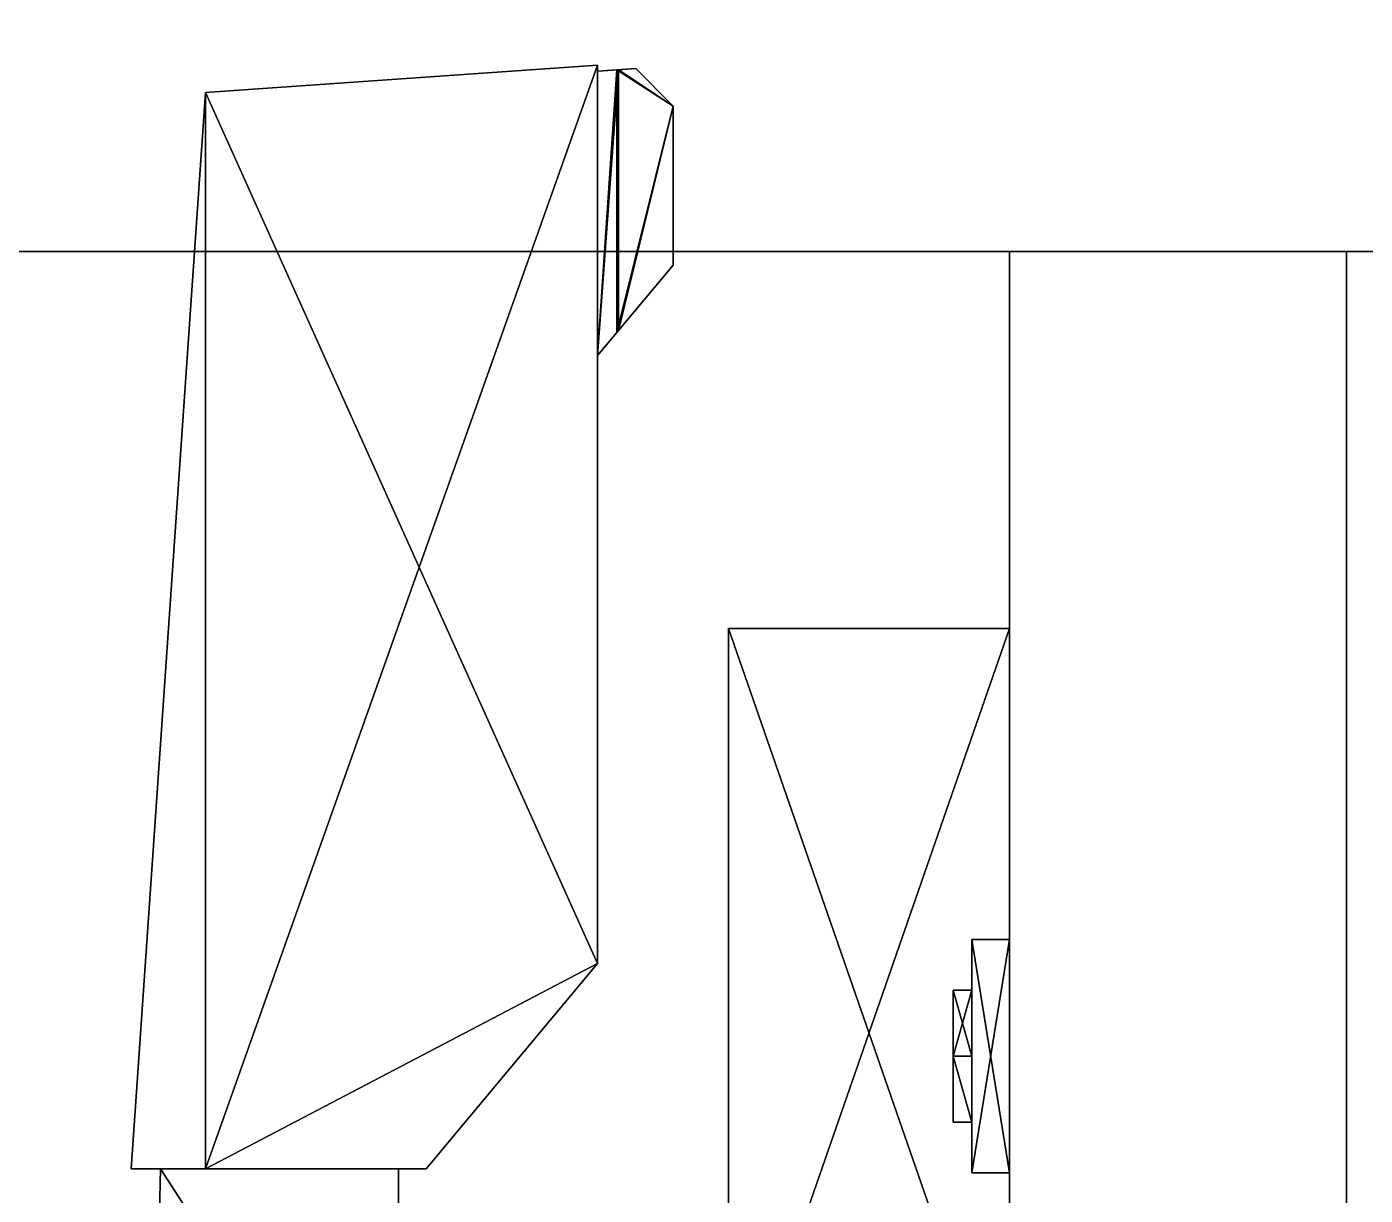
# Model space of a CAD drawing. Extents: x 0 to 3903, y -1756 to 0.
# Drawn here: x 3082.5 to 3154, y -688.4 to -626 of the extents above; entities that cross this region are included whole.
import ezdxf

# ---------------------------------------------------------------- set-up
doc = ezdxf.new("R2010")
doc.units = 0
for name, color, linetype in [('LAYER0', 7, 'CONTINUOUS'), ('LAYER1', 7, 'CONTINUOUS'), ('LAYER145', 35, 'CONTINUOUS'), ('LAYER55', 7, 'CONTINUOUS'), ('LAYER67', 7, 'CONTINUOUS'), ('LAYER69', 7, 'CONTINUOUS'), ('LAYER82', 253, 'CONTINUOUS'), ('LAYER83', 253, 'CONTINUOUS'), ('LAYER85', 253, 'CONTINUOUS'), ('LAYER86', 253, 'CONTINUOUS')]:
    doc.layers.add(name, color=color, linetype=linetype)

msp = doc.modelspace()

# ---------------------------------------------------------------- linework, layer by layer
at = {"layer": 'LAYER0', "invisible_edges": 1}
for points in [[(3902.994, -18.002), (0.0042, -1756.002), (0.0042, -18.002), (3902.994, -18.002)], [(0.0042, -1756.002), (3902.994, -18.002), (3902.994, -1756.002), (0.0042, -1756.002)], [(3902.994, -1756.002, 5), (0.0042, -18.002, 5), (0.0042, -1756.002, 5), (3902.994, -1756.002, 5)], [(0.0042, -18.002, 5), (3902.994, -1756.002, 5), (3902.994, -18.002, 5), (0.0042, -18.002, 5)]]:
    msp.add_3dface(points, dxfattribs=at)
at = {"layer": 'LAYER145'}
for points, invisible_edges in [([(2987.5, -234.75, 885), (3753, -168, 885), (3753, -738, 885), (2987.5, -234.75, 885)], 5), ([(3753, -168, 910), (2987.5, -234.75, 910), (3753, -738, 910), (3753, -168, 910)], 3), ([(2987.5, -234.75, 885), (3753, -738, 885), (3013.39, -254.6101, 885), (2987.5, -234.75, 885)], 3), ([(3753, -738, 910), (2987.5, -234.75, 910), (3013.39, -254.6101, 910), (3753, -738, 910)], 5), ([(3013.39, -254.6101, 885), (3753, -738, 885), (3033.25, -280.5, 885), (3013.39, -254.6101, 885)], 3), ([(3753, -738, 910), (3013.39, -254.6101, 910), (3033.25, -280.5, 910), (3753, -738, 910)], 5), ([(3033.25, -280.5, 885), (3753, -738, 885), (3045.74, -310.6499, 885), (3033.25, -280.5, 885)], 3), ([(3753, -738, 910), (3033.25, -280.5, 910), (3045.74, -310.6499, 910), (3753, -738, 910)], 5), ([(3045.74, -310.6499, 885), (3753, -738, 885), (3050, -343, 885), (3045.74, -310.6499, 885)], 3), ([(3753, -738, 910), (3045.74, -310.6499, 910), (3050, -343, 910), (3753, -738, 910)], 5), ([(3050, -343, 885), (3753, -738, 885), (3050, -543, 885), (3050, -343, 885)], 3), ([(3753, -738, 910), (3050, -343, 910), (3050, -543, 910), (3753, -738, 910)], 5), ([(3050, -543, 885), (3753, -738, 885), (3045.74, -575.3501, 885), (3050, -543, 885)], 3), ([(3753, -738, 910), (3050, -543, 910), (3045.74, -575.3501, 910), (3753, -738, 910)], 5), ([(3045.74, -575.3501, 885), (3753, -738, 885), (3033.25, -605.5, 885), (3045.74, -575.3501, 885)], 3), ([(3753, -738, 910), (3045.74, -575.3501, 910), (3033.25, -605.5, 910), (3753, -738, 910)], 5), ([(3033.25, -605.5, 885), (3753, -738, 885), (3013.39, -631.3899, 885), (3033.25, -605.5, 885)], 3), ([(3753, -738, 910), (3033.25, -605.5, 910), (3013.39, -631.3899, 910), (3753, -738, 910)], 5), ([(3013.39, -631.3899, 885), (3753, -738, 885), (2987.5, -651.25, 885), (3013.39, -631.3899, 885)], 3), ([(3753, -738, 910), (3013.39, -631.3899, 910), (2987.5, -651.25, 910), (3753, -738, 910)], 5), ([(2987.5, -651.25, 885), (3753, -738, 885), (2957.35, -663.74, 885), (2987.5, -651.25, 885)], 3), ([(3753, -738, 910), (2987.5, -651.25, 910), (2957.35, -663.74, 910), (3753, -738, 910)], 5), ([(2957.35, -663.74, 885), (3753, -738, 885), (2925, -668, 885), (2957.35, -663.74, 885)], 3), ([(3753, -738, 910), (2957.35, -663.74, 910), (2925, -668, 910), (3753, -738, 910)], 5), ([(2405, -738, 885), (2625, -668, 885), (3753, -738, 885), (2405, -738, 885)], 3), ([(3753, -738, 910), (2925, -668, 910), (2405, -738, 910), (3753, -738, 910)], 3), ([(2925, -668, 885), (3753, -738, 885), (2625, -668, 885), (2925, -668, 885)], 3)]:
    msp.add_3dface(points, dxfattribs=dict(at, invisible_edges=invisible_edges))
at = {"layer": 'LAYER55', "invisible_edges": 1}
for points in [[(3657, -168, 205.5), (2423, -718, 205.5), (2423, -168, 205.5), (3657, -168, 205.5)], [(2423, -718, 205.5), (3657, -168, 205.5), (3657, -718, 205.5), (2423, -718, 205.5)], [(3657, -718, 223.5), (2423, -168, 223.5), (2423, -718, 223.5), (3657, -718, 223.5)], [(2423, -168, 223.5), (3657, -718, 223.5), (3657, -168, 223.5), (2423, -168, 223.5)]]:
    msp.add_3dface(points, dxfattribs=at)
at = {"layer": 'LAYER67', "invisible_edges": 1}
for points in [[(3657, -638, 866), (2423, -718, 866), (2423, -638, 866), (3657, -638, 866)], [(2423, -718, 866), (3657, -638, 866), (3657, -718, 866), (2423, -718, 866)], [(2423, -638, 884), (3657, -638, 866), (2423, -638, 866), (2423, -638, 884)], [(3657, -638, 866), (2423, -638, 884), (3657, -638, 884), (3657, -638, 866)], [(3657, -718, 884), (2423, -638, 884), (2423, -718, 884), (3657, -718, 884)], [(2423, -638, 884), (3657, -718, 884), (3657, -638, 884), (2423, -638, 884)]]:
    msp.add_3dface(points, dxfattribs=at)
at = {"layer": 'LAYER69', "invisible_edges": 1}
for points in [[(3153, -718, 223.5), (3135, -638, 223.5), (3153, -638, 223.5), (3153, -718, 223.5)], [(3135, -638, 223.5), (3153, -718, 223.5), (3135, -718, 223.5), (3135, -638, 223.5)], [(3135, -638, 223.5), (3153, -638, 866), (3153, -638, 223.5), (3135, -638, 223.5)], [(3153, -638, 866), (3135, -638, 223.5), (3135, -638, 866), (3153, -638, 866)], [(3135, -718, 866), (3153, -638, 866), (3135, -638, 866), (3135, -718, 866)], [(3153, -638, 866), (3135, -718, 866), (3153, -718, 866), (3153, -638, 866)], [(3135, -638, 223.5), (3135, -718, 866), (3135, -638, 866), (3135, -638, 223.5)], [(3135, -718, 866), (3135, -638, 223.5), (3135, -718, 223.5), (3135, -718, 866)], [(3153, -718, 223.5), (3153, -638, 866), (3153, -718, 866), (3153, -718, 223.5)], [(3153, -638, 866), (3153, -718, 223.5), (3153, -638, 223.5), (3153, -638, 866)]]:
    msp.add_3dface(points, dxfattribs=at)
at = {"layer": 'LAYER82'}
for points in [[(3113, -628.0422, 316.3), (3092.074, -629.5056, 316.3), (3092.074, -687.011, 316.3), (3113, -628.0422, 316.3)], [(3113, -628.0422, 316.3), (3092.074, -687.011, 316.3), (3113, -676.0403, 316.3), (3113, -628.0422, 316.3)], [(3113, -628.0422, 298.7), (3092.074, -629.5056, 298.7), (3113, -628.0422, 316.3), (3113, -628.0422, 298.7)], [(3113, -628.0422, 316.3), (3092.074, -629.5056, 298.7), (3092.074, -629.5056, 316.3), (3113, -628.0422, 316.3)], [(3092.074, -629.5056, 298.7), (3113, -628.0422, 298.7), (3113, -676.0403, 298.7), (3092.074, -629.5056, 298.7)], [(3113, -628.0422, 298.7), (3113, -628.0422, 316.3), (3113, -676.0403, 316.3), (3113, -628.0422, 298.7)], [(3113, -628.0422, 298.7), (3113, -676.0403, 316.3), (3113, -676.0403, 298.7), (3113, -628.0422, 298.7)], [(3113, -628.3699, 315.6709), (3114.032, -628.2976, 316.625), (3114.124, -628.2913, 316.025), (3113, -628.3699, 315.6709)], [(3114.124, -642.2256, 316.025), (3113, -643.5649, 315.6709), (3114.124, -628.2913, 316.025), (3114.124, -642.2256, 316.025)], [(3114.124, -628.2913, 316.025), (3113, -643.5649, 315.6709), (3113, -628.3699, 315.6709), (3114.124, -628.2913, 316.025)], [(3114.032, -628.2976, 298.375), (3113, -628.3699, 299.3291), (3114.124, -628.2913, 298.975), (3114.032, -628.2976, 298.375)], [(3113, -643.5649, 299.3291), (3114.124, -642.2256, 298.975), (3114.124, -628.2913, 298.975), (3113, -643.5649, 299.3291)], [(3113, -643.5649, 299.3291), (3114.124, -628.2913, 298.975), (3113, -628.3699, 299.3291), (3113, -643.5649, 299.3291)], [(3113, -628.3699, 316.3), (3113, -643.5649, 316.3), (3114.032, -628.2976, 316.625), (3113, -628.3699, 316.3)], [(3114.032, -628.2976, 316.625), (3113, -643.5649, 316.3), (3114.032, -642.3354, 316.625), (3114.032, -628.2976, 316.625)], [(3113, -628.3699, 315.6709), (3113, -628.3699, 316.3), (3114.032, -628.2976, 316.625), (3113, -628.3699, 315.6709)], [(3113, -643.5649, 298.7), (3113, -628.3699, 298.7), (3114.032, -628.2976, 298.375), (3113, -643.5649, 298.7)], [(3113, -643.5649, 298.7), (3114.032, -628.2976, 298.375), (3114.032, -642.3354, 298.375), (3113, -643.5649, 298.7)], [(3113, -628.3699, 298.7), (3113, -628.3699, 299.3291), (3114.032, -628.2976, 298.375), (3113, -628.3699, 298.7)], [(3115.05, -628.2314, 316.625), (3114.032, -628.2976, 316.625), (3117.05, -630.2314, 316.625), (3115.05, -628.2314, 316.625)], [(3114.032, -628.2976, 298.375), (3115.05, -628.2314, 298.375), (3117.05, -630.2314, 298.375), (3114.032, -628.2976, 298.375)], [(3115.05, -628.2314, 316.625), (3114.124, -628.2913, 316.025), (3114.032, -628.2976, 316.625), (3115.05, -628.2314, 316.625)], [(3114.124, -628.2913, 298.975), (3115.05, -628.2314, 298.375), (3114.032, -628.2976, 298.375), (3114.124, -628.2913, 298.975)], [(3114.032, -642.3354, 316.625), (3117.05, -630.2314, 316.625), (3114.032, -628.2976, 316.625), (3114.032, -642.3354, 316.625)], [(3117.05, -630.2314, 298.375), (3114.032, -642.3354, 298.375), (3114.032, -628.2976, 298.375), (3117.05, -630.2314, 298.375)], [(3115.05, -628.2314, 316.025), (3117.05, -630.2314, 316.025), (3114.124, -628.2913, 316.025), (3115.05, -628.2314, 316.025)], [(3117.05, -630.2314, 298.975), (3115.05, -628.2314, 298.975), (3114.124, -628.2913, 298.975), (3117.05, -630.2314, 298.975)], [(3115.05, -628.2314, 316.025), (3114.124, -628.2913, 316.025), (3115.05, -628.2314, 316.625), (3115.05, -628.2314, 316.025)], [(3114.124, -628.2913, 298.975), (3115.05, -628.2314, 298.975), (3115.05, -628.2314, 298.375), (3114.124, -628.2913, 298.975)], [(3117.05, -630.2314, 316.025), (3114.124, -642.2256, 316.025), (3114.124, -628.2913, 316.025), (3117.05, -630.2314, 316.025)], [(3114.124, -642.2256, 298.975), (3117.05, -630.2314, 298.975), (3114.124, -628.2913, 298.975), (3114.124, -642.2256, 298.975)], [(3117.05, -630.2314, 316.025), (3115.05, -628.2314, 316.025), (3117.05, -630.2314, 316.625), (3117.05, -630.2314, 316.025)], [(3117.05, -630.2314, 316.625), (3115.05, -628.2314, 316.025), (3115.05, -628.2314, 316.625), (3117.05, -630.2314, 316.625)], [(3115.05, -628.2314, 298.975), (3117.05, -630.2314, 298.975), (3117.05, -630.2314, 298.375), (3115.05, -628.2314, 298.975)], [(3115.05, -628.2314, 298.975), (3117.05, -630.2314, 298.375), (3115.05, -628.2314, 298.375), (3115.05, -628.2314, 298.975)], [(3092.074, -687.011, 300.1), (3088.1, -687.011, 300.1), (3092.074, -629.5056, 300.1), (3092.074, -687.011, 300.1)], [(3088.1, -687.011, 314.9), (3092.074, -687.011, 314.9), (3092.074, -629.5056, 314.9), (3088.1, -687.011, 314.9)], [(3088.1, -687.011, 314.9), (3092.074, -629.5056, 314.9), (3092.074, -629.5056, 300.1), (3088.1, -687.011, 314.9)], [(3088.1, -687.011, 314.9), (3092.074, -629.5056, 300.1), (3088.1, -687.011, 300.1), (3088.1, -687.011, 314.9)], [(3092.074, -629.5056, 298.7), (3113, -676.0403, 298.7), (3092.074, -687.011, 298.7), (3092.074, -629.5056, 298.7)], [(3092.074, -687.011, 298.7), (3092.074, -687.011, 300.1), (3092.074, -629.5056, 300.1), (3092.074, -687.011, 298.7)], [(3092.074, -687.011, 298.7), (3092.074, -629.5056, 300.1), (3092.074, -629.5056, 298.7), (3092.074, -687.011, 298.7)], [(3092.074, -629.5056, 316.3), (3092.074, -629.5056, 314.9), (3092.074, -687.011, 316.3), (3092.074, -629.5056, 316.3)], [(3092.074, -687.011, 316.3), (3092.074, -629.5056, 314.9), (3092.074, -687.011, 314.9), (3092.074, -687.011, 316.3)], [(3114.032, -642.3354, 316.625), (3117.05, -638.7385, 316.625), (3117.05, -630.2314, 316.625), (3114.032, -642.3354, 316.625)], [(3117.05, -638.7385, 298.375), (3114.032, -642.3354, 298.375), (3117.05, -630.2314, 298.375), (3117.05, -638.7385, 298.375)], [(3117.05, -638.7385, 316.025), (3114.124, -642.2256, 316.025), (3117.05, -630.2314, 316.025), (3117.05, -638.7385, 316.025)], [(3114.124, -642.2256, 298.975), (3117.05, -638.7385, 298.975), (3117.05, -630.2314, 298.975), (3114.124, -642.2256, 298.975)], [(3117.05, -638.7385, 316.025), (3117.05, -630.2314, 316.025), (3117.05, -630.2314, 316.625), (3117.05, -638.7385, 316.025)], [(3117.05, -638.7385, 316.025), (3117.05, -630.2314, 316.625), (3117.05, -638.7385, 316.625), (3117.05, -638.7385, 316.025)], [(3117.05, -630.2314, 298.975), (3117.05, -638.7385, 298.975), (3117.05, -630.2314, 298.375), (3117.05, -630.2314, 298.975)], [(3117.05, -630.2314, 298.375), (3117.05, -638.7385, 298.975), (3117.05, -638.7385, 298.375), (3117.05, -630.2314, 298.375)], [(3114.124, -642.2256, 316.025), (3117.05, -638.7385, 316.625), (3114.032, -642.3354, 316.625), (3114.124, -642.2256, 316.025)], [(3117.05, -638.7385, 298.375), (3114.124, -642.2256, 298.975), (3114.032, -642.3354, 298.375), (3117.05, -638.7385, 298.375)], [(3114.124, -642.2256, 316.025), (3117.05, -638.7385, 316.025), (3117.05, -638.7385, 316.625), (3114.124, -642.2256, 316.025)], [(3117.05, -638.7385, 298.975), (3114.124, -642.2256, 298.975), (3117.05, -638.7385, 298.375), (3117.05, -638.7385, 298.975)], [(3113, -643.5649, 315.6709), (3114.124, -642.2256, 316.025), (3114.032, -642.3354, 316.625), (3113, -643.5649, 315.6709)], [(3114.124, -642.2256, 298.975), (3113, -643.5649, 299.3291), (3114.032, -642.3354, 298.375), (3114.124, -642.2256, 298.975)], [(3113, -643.5649, 315.6709), (3114.032, -642.3354, 316.625), (3113, -643.5649, 316.3), (3113, -643.5649, 315.6709)], [(3114.032, -642.3354, 298.375), (3113, -643.5649, 299.3291), (3113, -643.5649, 298.7), (3114.032, -642.3354, 298.375)], [(3092.074, -687.011, 316.3), (3103.858, -687.011, 316.3), (3113, -676.0403, 316.3), (3092.074, -687.011, 316.3)], [(3092.074, -687.011, 298.7), (3113, -676.0403, 298.7), (3103.858, -687.011, 298.7), (3092.074, -687.011, 298.7)], [(3103.858, -687.011, 298.7), (3113, -676.0403, 298.7), (3113, -676.0403, 316.3), (3103.858, -687.011, 298.7)], [(3103.858, -687.011, 298.7), (3113, -676.0403, 316.3), (3103.858, -687.011, 316.3), (3103.858, -687.011, 298.7)], [(3088.1, -687.011, 314.9), (3088.1, -687.011, 300.1), (3092.074, -687.011, 314.9), (3088.1, -687.011, 314.9)], [(3092.074, -687.011, 314.9), (3088.1, -687.011, 300.1), (3092.074, -687.011, 300.1), (3092.074, -687.011, 314.9)], [(3089.666, -687.011, 314.2), (3089.275, -704.2454, 314.2), (3102.375, -706.666, 314.2), (3089.666, -687.011, 314.2)], [(3089.275, -704.2454, 300.8), (3089.275, -704.2454, 314.2), (3089.666, -687.011, 314.2), (3089.275, -704.2454, 300.8)], [(3089.275, -704.2454, 300.8), (3089.666, -687.011, 314.2), (3089.666, -687.011, 300.8), (3089.275, -704.2454, 300.8)], [(3089.275, -704.2454, 300.8), (3089.666, -687.011, 300.8), (3102.375, -706.666, 300.8), (3089.275, -704.2454, 300.8)], [(3089.666, -687.011, 314.2), (3102.375, -706.666, 314.2), (3102.375, -687.011, 314.2), (3089.666, -687.011, 314.2)], [(3102.375, -706.666, 300.8), (3089.666, -687.011, 300.8), (3102.375, -687.011, 300.8), (3102.375, -706.666, 300.8)], [(3092.074, -687.011, 316.3), (3092.074, -687.011, 298.7), (3103.858, -687.011, 316.3), (3092.074, -687.011, 316.3)], [(3103.858, -687.011, 316.3), (3092.074, -687.011, 298.7), (3103.858, -687.011, 298.7), (3103.858, -687.011, 316.3)], [(3102.375, -706.666, 300.8), (3102.375, -687.011, 300.8), (3102.375, -706.666, 314.2), (3102.375, -706.666, 300.8)], [(3102.375, -706.666, 314.2), (3102.375, -687.011, 300.8), (3102.375, -687.011, 314.2), (3102.375, -706.666, 314.2)]]:
    msp.add_3dface(points, dxfattribs=at)
at = {"layer": 'LAYER83'}
for points in [[(3135, -701.3635, 301.5), (3120, -701.3635, 301.5), (3135, -658.1428, 301.5), (3135, -701.3635, 301.5)], [(3135, -658.1428, 301.5), (3120, -701.3635, 301.5), (3120, -658.1428, 301.5), (3135, -658.1428, 301.5)], [(3135, -658.1428, 301.5), (3120, -658.1428, 301.5), (3135, -658.1428, 313.5), (3135, -658.1428, 301.5)], [(3135, -658.1428, 313.5), (3120, -658.1428, 301.5), (3120, -658.1428, 313.5), (3135, -658.1428, 313.5)], [(3135, -658.1428, 313.5), (3120, -658.1428, 313.5), (3135, -701.3635, 313.5), (3135, -658.1428, 313.5)], [(3135, -701.3635, 313.5), (3120, -658.1428, 313.5), (3120, -701.3635, 313.5), (3135, -701.3635, 313.5)], [(3120, -701.3635, 301.5), (3120, -701.3635, 313.5), (3120, -658.1428, 301.5), (3120, -701.3635, 301.5)], [(3120, -658.1428, 301.5), (3120, -701.3635, 313.5), (3120, -658.1428, 313.5), (3120, -658.1428, 301.5)], [(3133, -687.2339, 330.5), (3135, -687.2339, 330.5), (3135, -674.7661, 330.5), (3133, -687.2339, 330.5)], [(3133, -687.2339, 330.5), (3135, -674.7661, 330.5), (3133, -674.7661, 330.5), (3133, -687.2339, 330.5)], [(3133, -674.7661, 330.5), (3135, -674.7661, 330.5), (3135, -674.7661, 284.5), (3133, -674.7661, 330.5)], [(3133, -674.7661, 330.5), (3135, -674.7661, 284.5), (3133, -674.7661, 284.5), (3133, -674.7661, 330.5)], [(3133, -674.7661, 284.5), (3135, -674.7661, 284.5), (3135, -687.2339, 284.5), (3133, -674.7661, 284.5)], [(3133, -674.7661, 284.5), (3135, -687.2339, 284.5), (3133, -687.2339, 284.5), (3133, -674.7661, 284.5)], [(3133, -687.2339, 284.5), (3133, -687.2339, 330.5), (3133, -674.7661, 330.5), (3133, -687.2339, 284.5)], [(3133, -687.2339, 284.5), (3133, -674.7661, 330.5), (3133, -674.7661, 284.5), (3133, -687.2339, 284.5)], [(3132, -681, 319.26), (3132, -677.4758, 323.5), (3133, -681, 319.26), (3132, -681, 319.26)], [(3133, -681, 319.26), (3132, -677.4758, 323.5), (3133, -677.4758, 323.5), (3133, -681, 319.26)], [(3132, -677.4758, 323.5), (3132, -681, 327.74), (3133, -677.4758, 323.5), (3132, -677.4758, 323.5)], [(3133, -677.4758, 323.5), (3132, -681, 327.74), (3133, -681, 327.74), (3133, -677.4758, 323.5)], [(3132, -681, 327.74), (3132, -677.4758, 323.5), (3132, -684.5242, 323.5), (3132, -681, 327.74)], [(3132, -684.5242, 323.5), (3132, -677.4758, 323.5), (3132, -681, 319.26), (3132, -684.5242, 323.5)], [(3132, -681, 287.26), (3132, -677.4758, 291.5), (3133, -681, 287.26), (3132, -681, 287.26)], [(3133, -681, 287.26), (3132, -677.4758, 291.5), (3133, -677.4758, 291.5), (3133, -681, 287.26)], [(3132, -677.4758, 291.5), (3132, -681, 295.74), (3133, -677.4758, 291.5), (3132, -677.4758, 291.5)], [(3133, -677.4758, 291.5), (3132, -681, 295.74), (3133, -681, 295.74), (3133, -677.4758, 291.5)], [(3132, -681, 295.74), (3132, -677.4758, 291.5), (3132, -684.5242, 291.5), (3132, -681, 295.74)], [(3132, -684.5242, 291.5), (3132, -677.4758, 291.5), (3132, -681, 287.26), (3132, -684.5242, 291.5)], [(3133, -681, 327.74), (3133, -677.4758, 323.5), (3133, -681, 319.26), (3133, -681, 327.74)], [(3133, -681, 295.74), (3133, -677.4758, 291.5), (3133, -681, 287.26), (3133, -681, 295.74)], [(3132, -684.5242, 323.5), (3132, -681, 319.26), (3133, -684.5242, 323.5), (3132, -684.5242, 323.5)], [(3133, -684.5242, 323.5), (3132, -681, 319.26), (3133, -681, 319.26), (3133, -684.5242, 323.5)], [(3133, -681, 327.74), (3132, -681, 327.74), (3133, -684.5242, 323.5), (3133, -681, 327.74)], [(3133, -684.5242, 323.5), (3132, -681, 327.74), (3132, -684.5242, 323.5), (3133, -684.5242, 323.5)], [(3132, -684.5242, 291.5), (3132, -681, 287.26), (3133, -684.5242, 291.5), (3132, -684.5242, 291.5)], [(3133, -684.5242, 291.5), (3132, -681, 287.26), (3133, -681, 287.26), (3133, -684.5242, 291.5)], [(3133, -681, 295.74), (3132, -681, 295.74), (3133, -684.5242, 291.5), (3133, -681, 295.74)], [(3133, -684.5242, 291.5), (3132, -681, 295.74), (3132, -684.5242, 291.5), (3133, -684.5242, 291.5)], [(3133, -681, 327.74), (3133, -681, 319.26), (3133, -684.5242, 323.5), (3133, -681, 327.74)], [(3133, -681, 295.74), (3133, -681, 287.26), (3133, -684.5242, 291.5), (3133, -681, 295.74)], [(3135, -687.2339, 284.5), (3135, -687.2339, 330.5), (3133, -687.2339, 330.5), (3135, -687.2339, 284.5)], [(3135, -687.2339, 284.5), (3133, -687.2339, 330.5), (3133, -687.2339, 284.5), (3135, -687.2339, 284.5)]]:
    msp.add_3dface(points, dxfattribs=at)
at = {"layer": 'LAYER85'}
for points in [[(3113, -628.0422, 790.3), (3092.074, -629.5056, 790.3), (3092.074, -687.011, 790.3), (3113, -628.0422, 790.3)], [(3113, -628.0422, 790.3), (3092.074, -687.011, 790.3), (3113, -676.0403, 790.3), (3113, -628.0422, 790.3)], [(3113, -628.0422, 772.7), (3092.074, -629.5056, 772.7), (3113, -628.0422, 790.3), (3113, -628.0422, 772.7)], [(3113, -628.0422, 790.3), (3092.074, -629.5056, 772.7), (3092.074, -629.5056, 790.3), (3113, -628.0422, 790.3)], [(3092.074, -629.5056, 772.7), (3113, -628.0422, 772.7), (3113, -676.0403, 772.7), (3092.074, -629.5056, 772.7)], [(3113, -628.0422, 772.7), (3113, -628.0422, 790.3), (3113, -676.0403, 790.3), (3113, -628.0422, 772.7)], [(3113, -628.0422, 772.7), (3113, -676.0403, 790.3), (3113, -676.0403, 772.7), (3113, -628.0422, 772.7)], [(3113, -628.3699, 789.671), (3114.032, -628.2976, 790.625), (3114.124, -628.2913, 790.025), (3113, -628.3699, 789.671)], [(3114.124, -642.2256, 790.025), (3113, -643.5649, 789.671), (3114.124, -628.2913, 790.025), (3114.124, -642.2256, 790.025)], [(3114.124, -628.2913, 790.025), (3113, -643.5649, 789.671), (3113, -628.3699, 789.671), (3114.124, -628.2913, 790.025)], [(3114.032, -628.2976, 772.375), (3113, -628.3699, 773.329), (3114.124, -628.2913, 772.975), (3114.032, -628.2976, 772.375)], [(3113, -643.5649, 773.329), (3114.124, -642.2256, 772.975), (3114.124, -628.2913, 772.975), (3113, -643.5649, 773.329)], [(3113, -643.5649, 773.329), (3114.124, -628.2913, 772.975), (3113, -628.3699, 773.329), (3113, -643.5649, 773.329)], [(3113, -628.3699, 790.3), (3113, -643.5649, 790.3), (3114.032, -628.2976, 790.625), (3113, -628.3699, 790.3)], [(3114.032, -628.2976, 790.625), (3113, -643.5649, 790.3), (3114.032, -642.3354, 790.625), (3114.032, -628.2976, 790.625)], [(3113, -628.3699, 789.671), (3113, -628.3699, 790.3), (3114.032, -628.2976, 790.625), (3113, -628.3699, 789.671)], [(3113, -643.5649, 772.7), (3113, -628.3699, 772.7), (3114.032, -628.2976, 772.375), (3113, -643.5649, 772.7)], [(3113, -643.5649, 772.7), (3114.032, -628.2976, 772.375), (3114.032, -642.3354, 772.375), (3113, -643.5649, 772.7)], [(3113, -628.3699, 772.7), (3113, -628.3699, 773.329), (3114.032, -628.2976, 772.375), (3113, -628.3699, 772.7)], [(3115.05, -628.2314, 790.625), (3114.032, -628.2976, 790.625), (3117.05, -630.2314, 790.625), (3115.05, -628.2314, 790.625)], [(3114.032, -628.2976, 772.375), (3115.05, -628.2314, 772.375), (3117.05, -630.2314, 772.375), (3114.032, -628.2976, 772.375)], [(3115.05, -628.2314, 790.625), (3114.124, -628.2913, 790.025), (3114.032, -628.2976, 790.625), (3115.05, -628.2314, 790.625)], [(3114.124, -628.2913, 772.975), (3115.05, -628.2314, 772.375), (3114.032, -628.2976, 772.375), (3114.124, -628.2913, 772.975)], [(3114.032, -642.3354, 790.625), (3117.05, -630.2314, 790.625), (3114.032, -628.2976, 790.625), (3114.032, -642.3354, 790.625)], [(3117.05, -630.2314, 772.375), (3114.032, -642.3354, 772.375), (3114.032, -628.2976, 772.375), (3117.05, -630.2314, 772.375)], [(3115.05, -628.2314, 790.025), (3117.05, -630.2314, 790.025), (3114.124, -628.2913, 790.025), (3115.05, -628.2314, 790.025)], [(3117.05, -630.2314, 772.975), (3115.05, -628.2314, 772.975), (3114.124, -628.2913, 772.975), (3117.05, -630.2314, 772.975)], [(3115.05, -628.2314, 790.025), (3114.124, -628.2913, 790.025), (3115.05, -628.2314, 790.625), (3115.05, -628.2314, 790.025)], [(3114.124, -628.2913, 772.975), (3115.05, -628.2314, 772.975), (3115.05, -628.2314, 772.375), (3114.124, -628.2913, 772.975)], [(3117.05, -630.2314, 790.025), (3114.124, -642.2256, 790.025), (3114.124, -628.2913, 790.025), (3117.05, -630.2314, 790.025)], [(3114.124, -642.2256, 772.975), (3117.05, -630.2314, 772.975), (3114.124, -628.2913, 772.975), (3114.124, -642.2256, 772.975)], [(3117.05, -630.2314, 790.025), (3115.05, -628.2314, 790.025), (3117.05, -630.2314, 790.625), (3117.05, -630.2314, 790.025)], [(3117.05, -630.2314, 790.625), (3115.05, -628.2314, 790.025), (3115.05, -628.2314, 790.625), (3117.05, -630.2314, 790.625)], [(3115.05, -628.2314, 772.975), (3117.05, -630.2314, 772.975), (3117.05, -630.2314, 772.375), (3115.05, -628.2314, 772.975)], [(3115.05, -628.2314, 772.975), (3117.05, -630.2314, 772.375), (3115.05, -628.2314, 772.375), (3115.05, -628.2314, 772.975)], [(3092.074, -687.011, 774.1), (3088.1, -687.011, 774.1), (3092.074, -629.5056, 774.1), (3092.074, -687.011, 774.1)], [(3088.1, -687.011, 788.9), (3092.074, -687.011, 788.9), (3092.074, -629.5056, 788.9), (3088.1, -687.011, 788.9)], [(3088.1, -687.011, 788.9), (3092.074, -629.5056, 788.9), (3092.074, -629.5056, 774.1), (3088.1, -687.011, 788.9)], [(3088.1, -687.011, 788.9), (3092.074, -629.5056, 774.1), (3088.1, -687.011, 774.1), (3088.1, -687.011, 788.9)], [(3092.074, -629.5056, 772.7), (3113, -676.0403, 772.7), (3092.074, -687.011, 772.7), (3092.074, -629.5056, 772.7)], [(3092.074, -687.011, 772.7), (3092.074, -687.011, 774.1), (3092.074, -629.5056, 774.1), (3092.074, -687.011, 772.7)], [(3092.074, -687.011, 772.7), (3092.074, -629.5056, 774.1), (3092.074, -629.5056, 772.7), (3092.074, -687.011, 772.7)], [(3092.074, -629.5056, 790.3), (3092.074, -629.5056, 788.9), (3092.074, -687.011, 790.3), (3092.074, -629.5056, 790.3)], [(3092.074, -687.011, 790.3), (3092.074, -629.5056, 788.9), (3092.074, -687.011, 788.9), (3092.074, -687.011, 790.3)], [(3114.032, -642.3354, 790.625), (3117.05, -638.7385, 790.625), (3117.05, -630.2314, 790.625), (3114.032, -642.3354, 790.625)], [(3117.05, -638.7385, 772.375), (3114.032, -642.3354, 772.375), (3117.05, -630.2314, 772.375), (3117.05, -638.7385, 772.375)], [(3117.05, -638.7385, 790.025), (3114.124, -642.2256, 790.025), (3117.05, -630.2314, 790.025), (3117.05, -638.7385, 790.025)], [(3114.124, -642.2256, 772.975), (3117.05, -638.7385, 772.975), (3117.05, -630.2314, 772.975), (3114.124, -642.2256, 772.975)], [(3117.05, -638.7385, 790.025), (3117.05, -630.2314, 790.025), (3117.05, -630.2314, 790.625), (3117.05, -638.7385, 790.025)], [(3117.05, -638.7385, 790.025), (3117.05, -630.2314, 790.625), (3117.05, -638.7385, 790.625), (3117.05, -638.7385, 790.025)], [(3117.05, -630.2314, 772.975), (3117.05, -638.7385, 772.975), (3117.05, -630.2314, 772.375), (3117.05, -630.2314, 772.975)], [(3117.05, -630.2314, 772.375), (3117.05, -638.7385, 772.975), (3117.05, -638.7385, 772.375), (3117.05, -630.2314, 772.375)], [(3114.124, -642.2256, 790.025), (3117.05, -638.7385, 790.625), (3114.032, -642.3354, 790.625), (3114.124, -642.2256, 790.025)], [(3117.05, -638.7385, 772.375), (3114.124, -642.2256, 772.975), (3114.032, -642.3354, 772.375), (3117.05, -638.7385, 772.375)], [(3114.124, -642.2256, 790.025), (3117.05, -638.7385, 790.025), (3117.05, -638.7385, 790.625), (3114.124, -642.2256, 790.025)], [(3117.05, -638.7385, 772.975), (3114.124, -642.2256, 772.975), (3117.05, -638.7385, 772.375), (3117.05, -638.7385, 772.975)], [(3113, -643.5649, 789.671), (3114.124, -642.2256, 790.025), (3114.032, -642.3354, 790.625), (3113, -643.5649, 789.671)], [(3114.124, -642.2256, 772.975), (3113, -643.5649, 773.329), (3114.032, -642.3354, 772.375), (3114.124, -642.2256, 772.975)], [(3113, -643.5649, 789.671), (3114.032, -642.3354, 790.625), (3113, -643.5649, 790.3), (3113, -643.5649, 789.671)], [(3114.032, -642.3354, 772.375), (3113, -643.5649, 773.329), (3113, -643.5649, 772.7), (3114.032, -642.3354, 772.375)], [(3092.074, -687.011, 790.3), (3103.858, -687.011, 790.3), (3113, -676.0403, 790.3), (3092.074, -687.011, 790.3)], [(3092.074, -687.011, 772.7), (3113, -676.0403, 772.7), (3103.858, -687.011, 772.7), (3092.074, -687.011, 772.7)], [(3103.858, -687.011, 772.7), (3113, -676.0403, 772.7), (3113, -676.0403, 790.3), (3103.858, -687.011, 772.7)], [(3103.858, -687.011, 772.7), (3113, -676.0403, 790.3), (3103.858, -687.011, 790.3), (3103.858, -687.011, 772.7)], [(3088.1, -687.011, 788.9), (3088.1, -687.011, 774.1), (3092.074, -687.011, 788.9), (3088.1, -687.011, 788.9)], [(3092.074, -687.011, 788.9), (3088.1, -687.011, 774.1), (3092.074, -687.011, 774.1), (3092.074, -687.011, 788.9)], [(3089.666, -687.011, 788.2), (3089.275, -704.2454, 788.2), (3102.375, -706.666, 788.2), (3089.666, -687.011, 788.2)], [(3089.275, -704.2454, 774.8), (3089.275, -704.2454, 788.2), (3089.666, -687.011, 788.2), (3089.275, -704.2454, 774.8)], [(3089.275, -704.2454, 774.8), (3089.666, -687.011, 788.2), (3089.666, -687.011, 774.8), (3089.275, -704.2454, 774.8)], [(3089.275, -704.2454, 774.8), (3089.666, -687.011, 774.8), (3102.375, -706.666, 774.8), (3089.275, -704.2454, 774.8)], [(3089.666, -687.011, 788.2), (3102.375, -706.666, 788.2), (3102.375, -687.011, 788.2), (3089.666, -687.011, 788.2)], [(3102.375, -706.666, 774.8), (3089.666, -687.011, 774.8), (3102.375, -687.011, 774.8), (3102.375, -706.666, 774.8)], [(3092.074, -687.011, 790.3), (3092.074, -687.011, 772.7), (3103.858, -687.011, 790.3), (3092.074, -687.011, 790.3)], [(3103.858, -687.011, 790.3), (3092.074, -687.011, 772.7), (3103.858, -687.011, 772.7), (3103.858, -687.011, 790.3)], [(3102.375, -706.666, 774.8), (3102.375, -687.011, 774.8), (3102.375, -706.666, 788.2), (3102.375, -706.666, 774.8)], [(3102.375, -706.666, 788.2), (3102.375, -687.011, 774.8), (3102.375, -687.011, 788.2), (3102.375, -706.666, 788.2)]]:
    msp.add_3dface(points, dxfattribs=at)
at = {"layer": 'LAYER86'}
for points in [[(3135, -701.3635, 775.5), (3120, -701.3635, 775.5), (3135, -658.1428, 775.5), (3135, -701.3635, 775.5)], [(3135, -658.1428, 775.5), (3120, -701.3635, 775.5), (3120, -658.1428, 775.5), (3135, -658.1428, 775.5)], [(3135, -658.1428, 775.5), (3120, -658.1428, 775.5), (3135, -658.1428, 787.5), (3135, -658.1428, 775.5)], [(3135, -658.1428, 787.5), (3120, -658.1428, 775.5), (3120, -658.1428, 787.5), (3135, -658.1428, 787.5)], [(3135, -658.1428, 787.5), (3120, -658.1428, 787.5), (3135, -701.3635, 787.5), (3135, -658.1428, 787.5)], [(3135, -701.3635, 787.5), (3120, -658.1428, 787.5), (3120, -701.3635, 787.5), (3135, -701.3635, 787.5)], [(3120, -701.3635, 775.5), (3120, -701.3635, 787.5), (3120, -658.1428, 775.5), (3120, -701.3635, 775.5)], [(3120, -658.1428, 775.5), (3120, -701.3635, 787.5), (3120, -658.1428, 787.5), (3120, -658.1428, 775.5)], [(3133, -687.2339, 804.5), (3135, -687.2339, 804.5), (3135, -674.7661, 804.5), (3133, -687.2339, 804.5)], [(3133, -687.2339, 804.5), (3135, -674.7661, 804.5), (3133, -674.7661, 804.5), (3133, -687.2339, 804.5)], [(3133, -674.7661, 804.5), (3135, -674.7661, 804.5), (3135, -674.7661, 758.5), (3133, -674.7661, 804.5)], [(3133, -674.7661, 804.5), (3135, -674.7661, 758.5), (3133, -674.7661, 758.5), (3133, -674.7661, 804.5)], [(3133, -674.7661, 758.5), (3135, -674.7661, 758.5), (3135, -687.2339, 758.5), (3133, -674.7661, 758.5)], [(3133, -674.7661, 758.5), (3135, -687.2339, 758.5), (3133, -687.2339, 758.5), (3133, -674.7661, 758.5)], [(3133, -687.2339, 758.5), (3133, -687.2339, 804.5), (3133, -674.7661, 804.5), (3133, -687.2339, 758.5)], [(3133, -687.2339, 758.5), (3133, -674.7661, 804.5), (3133, -674.7661, 758.5), (3133, -687.2339, 758.5)], [(3132, -681, 793.26), (3132, -677.4758, 797.5), (3133, -681, 793.26), (3132, -681, 793.26)], [(3133, -681, 793.26), (3132, -677.4758, 797.5), (3133, -677.4758, 797.5), (3133, -681, 793.26)], [(3132, -677.4758, 797.5), (3132, -681, 801.74), (3133, -677.4758, 797.5), (3132, -677.4758, 797.5)], [(3133, -677.4758, 797.5), (3132, -681, 801.74), (3133, -681, 801.74), (3133, -677.4758, 797.5)], [(3132, -681, 801.74), (3132, -677.4758, 797.5), (3132, -684.5242, 797.5), (3132, -681, 801.74)], [(3132, -684.5242, 797.5), (3132, -677.4758, 797.5), (3132, -681, 793.26), (3132, -684.5242, 797.5)], [(3132, -681, 761.26), (3132, -677.4758, 765.5), (3133, -681, 761.26), (3132, -681, 761.26)], [(3133, -681, 761.26), (3132, -677.4758, 765.5), (3133, -677.4758, 765.5), (3133, -681, 761.26)], [(3132, -677.4758, 765.5), (3132, -681, 769.74), (3133, -677.4758, 765.5), (3132, -677.4758, 765.5)], [(3133, -677.4758, 765.5), (3132, -681, 769.74), (3133, -681, 769.74), (3133, -677.4758, 765.5)], [(3132, -681, 769.74), (3132, -677.4758, 765.5), (3132, -684.5242, 765.5), (3132, -681, 769.74)], [(3132, -684.5242, 765.5), (3132, -677.4758, 765.5), (3132, -681, 761.26), (3132, -684.5242, 765.5)], [(3133, -681, 801.74), (3133, -677.4758, 797.5), (3133, -681, 793.26), (3133, -681, 801.74)], [(3133, -681, 769.74), (3133, -677.4758, 765.5), (3133, -681, 761.26), (3133, -681, 769.74)], [(3132, -684.5242, 797.5), (3132, -681, 793.26), (3133, -684.5242, 797.5), (3132, -684.5242, 797.5)], [(3133, -684.5242, 797.5), (3132, -681, 793.26), (3133, -681, 793.26), (3133, -684.5242, 797.5)], [(3133, -681, 801.74), (3132, -681, 801.74), (3133, -684.5242, 797.5), (3133, -681, 801.74)], [(3133, -684.5242, 797.5), (3132, -681, 801.74), (3132, -684.5242, 797.5), (3133, -684.5242, 797.5)], [(3132, -684.5242, 765.5), (3132, -681, 761.26), (3133, -684.5242, 765.5), (3132, -684.5242, 765.5)], [(3133, -684.5242, 765.5), (3132, -681, 761.26), (3133, -681, 761.26), (3133, -684.5242, 765.5)], [(3133, -681, 769.74), (3132, -681, 769.74), (3133, -684.5242, 765.5), (3133, -681, 769.74)], [(3133, -684.5242, 765.5), (3132, -681, 769.74), (3132, -684.5242, 765.5), (3133, -684.5242, 765.5)], [(3133, -681, 801.74), (3133, -681, 793.26), (3133, -684.5242, 797.5), (3133, -681, 801.74)], [(3133, -681, 769.74), (3133, -681, 761.26), (3133, -684.5242, 765.5), (3133, -681, 769.74)], [(3135, -687.2339, 758.5), (3135, -687.2339, 804.5), (3133, -687.2339, 804.5), (3135, -687.2339, 758.5)], [(3135, -687.2339, 758.5), (3133, -687.2339, 804.5), (3133, -687.2339, 758.5), (3135, -687.2339, 758.5)]]:
    msp.add_3dface(points, dxfattribs=at)

# ---------------------------------------------------------------- meshes
at = {"layer": 'LAYER1'}
mesh = msp.add_polymesh((5, 2), dxfattribs=at)
for k, corner in enumerate([(150.0001, -168.0002, 2955), (150.0001, -1606, 2955), (3752.999, -168.0002, 2955), (150.0001, -168.0002, 2955), (3752.999, -1606, 2955), (3752.999, -168.0002, 2955), (150, -1606, 2955), (3752.999, -1606, 2955), (0, -1756, 2955), (3902.999, -1756, 2955)]):
    mesh.set_mesh_vertex(divmod(k, 2), corner)

doc.saveas('drawing.dxf')
